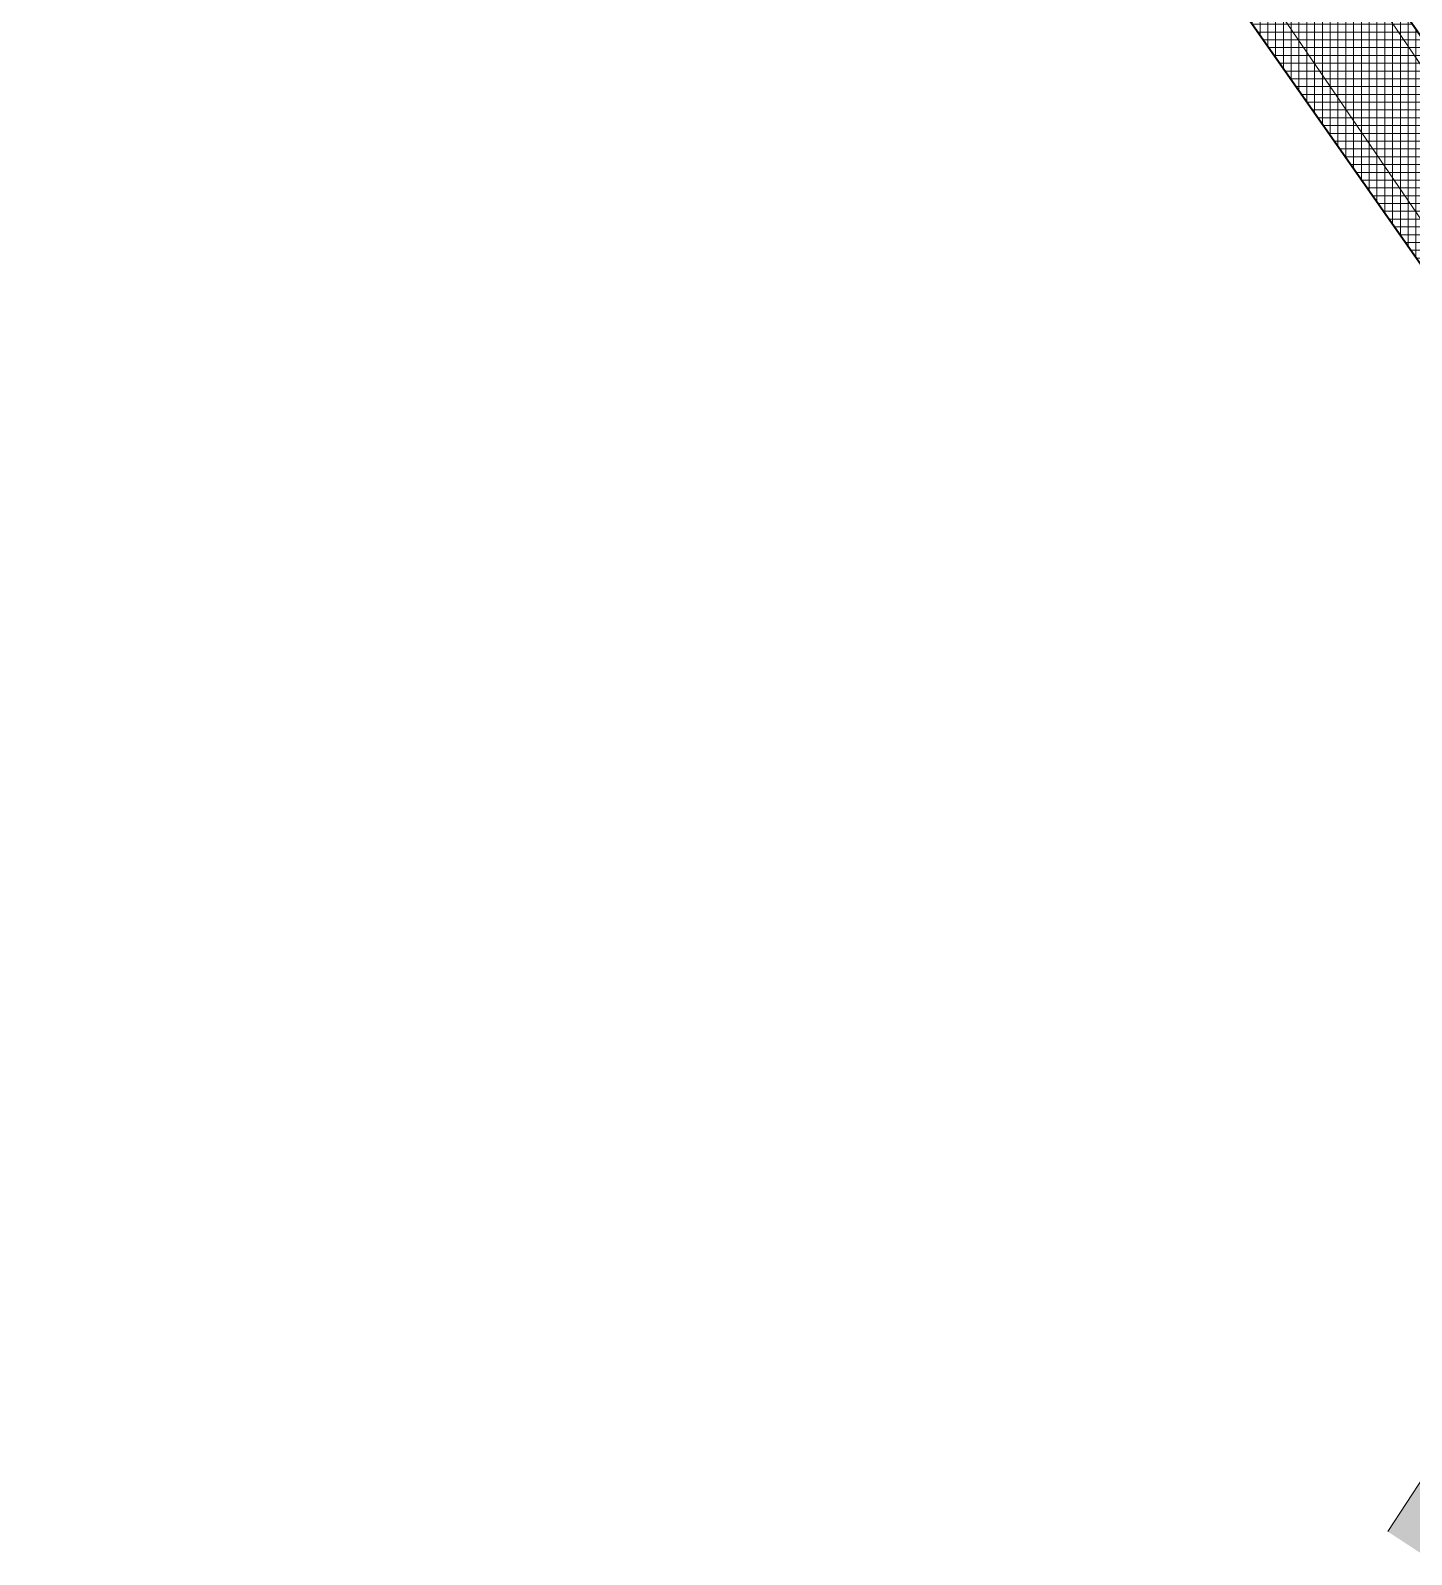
# Model space of a CAD drawing. Header units: inches. Extents: x 733725 to 1472938, y 4017711 to 8040520.
# Drawn here: x 734661.6 to 734980.4, y 4017732.6 to 4018084.6 of the extents above; entities that cross this region are included whole.
import ezdxf

# ---------------------------------------------------------------- set-up
doc = ezdxf.new("R2010")
doc.units = ezdxf.units.IN
doc.header["$MEASUREMENT"] = 0
for name, color, linetype, lineweight in [('H-ASPHALT', 252, 'Continuous', 13), ('H-MOJOOD-TEJARI', 11, 'Continuous', 15), ('LABE ASPHALT', 7, 'Continuous', 15), ('TAFKIKE KARBARI', 7, 'Continuous', 40), ('VAZE-MOJOOD-IN', 252, 'Continuous', 0)]:
    doc.layers.add(name, color=color, linetype=linetype, lineweight=lineweight)

msp = doc.modelspace()

# ---------------------------------------------------------------- hatches: boundary and pattern name
at = {"layer": 'H-ASPHALT'}
h = msp.add_hatch(color=256, dxfattribs=at)
edge = h.paths.add_edge_path()
edge.add_arc((735190.28, 4017902.02), 1, 13.7057, 90.9831, ccw=False)
edge.add_line((735191.25, 4017902.25), (735193.73, 4017892.12))
edge.add_line((735193.73, 4017892.12), (735202.47, 4017894.25))
edge.add_line((735202.47, 4017894.25), (735201.16, 4017899.63))
edge.add_line((735201.16, 4017899.63), (735196.2, 4017918.17))
edge.add_line((735196.2, 4017918.17), (735186.92, 4017920.03))
edge.add_arc((735185.95, 4017919.8), 1, -86.108, 13.7057, ccw=False)
edge.add_arc((735190.28, 4017856.17), 62.77, 93.892, 101.8758)
edge.add_arc((735177.25, 4017918.09), 0.5, 152.9199, 281.8758, ccw=False)
edge.add_line((735176.81, 4017918.32), (735161.17, 4017912.54))
edge.add_line((735161.17, 4017912.54), (735128.38, 4017889.03))
edge.add_line((735128.38, 4017889.03), (735127.6, 4017888.51))
edge.add_line((735127.6, 4017888.51), (735117.71, 4017881.99))
edge.add_arc((735121.18, 4017898.63), 17, 237.3911, 258.2102, ccw=False)
edge.add_line((735112.02, 4017884.31), (735114.2, 4017879.48))
edge.add_line((735114.2, 4017879.48), (735107.03, 4017873.77))
edge.add_line((735107.03, 4017873.77), (735106.4, 4017873.27))
edge.add_line((735106.4, 4017873.27), (735031.6, 4017819.63))
edge.add_arc((735054.9, 4017787.13), 40, 125.6418, 146.7733)
edge.add_line((735021.44, 4017809.04), (734974.87, 4017737.95))
edge.add_line((734974.87, 4017737.95), (734982.96, 4017732.64))
edge.add_line((734982.96, 4017732.64), (734998.96, 4017754.65))
edge.add_line((734998.96, 4017754.65), (735014.81, 4017778.84))
edge.add_arc((735016.48, 4017777.75), 2, 20.7493, 146.7733, ccw=False)
edge.add_line((735018.35, 4017778.45), (735039.83, 4017775.36))
edge.add_arc((735052.02, 4017791.21), 20, 125.6418, 232.4378, ccw=False)
edge.add_line((735040.37, 4017807.46), (735098.21, 4017848.94))
edge.add_line((735098.21, 4017848.94), (735134.17, 4017870.41))
edge.add_line((735134.17, 4017870.41), (735156.65, 4017886.54))
edge.add_arc((735171.22, 4017866.22), 25, 47.6354, 125.6418, ccw=False)
edge.add_line((735188.07, 4017884.69), (735192.11, 4017891.12))
edge.add_arc((735171.22, 4017866.22), 32.5, 50.0016, 86.3164)
edge.add_arc((735173.34, 4017899.15), 0.5, 111.4869, 266.3164, ccw=False)
edge.add_arc((735191.11, 4017854.02), 49, 90.9831, 111.4869, ccw=False)
at = {"layer": 'H-MOJOOD-TEJARI'}
h = msp.add_hatch(dxfattribs=at)
h.set_pattern_fill('_USER,_I', color=256, scale=1.8, style=2, double=1, pattern_type=0)
h.set_pattern_definition([(359.999999983, (-0.0012, 0.0002), (5e-10, 1.8), []), (89.999999983, (-0.0012, 0.0002), (-1.8, 5e-10), [])])
h.paths.add_polyline_path([(735009.22, 4018044.95), (734946.13, 4018135.42), (734922.14, 4018116.71), (734998.35, 4018007.99), (735027.7, 4017966.12), (735040.54, 4017947.16), (735052.33, 4017927.52), (735061.73, 4017909.67), (735071.55, 4017888.52), (735076.71, 4017890.66), (735078.14, 4017887.29), (735095.6, 4017894.78), (735094.14, 4017898.18), (735099.27, 4017900.4, 0.053737), (735055.38, 4017979.36)])

# ---------------------------------------------------------------- linework, layer by layer
at = {"layer": 'LABE ASPHALT'}
msp.add_lwpolyline([(734974.87, 4017737.95), (735021.44, 4017809.04)], dxfattribs=at)
at = {"layer": 'TAFKIKE KARBARI', "flags": 128}
msp.add_lwpolyline([(734946.13, 4018135.42), (734946.13, 4018135.42), (734922.14, 4018116.71), (734998.35, 4018007.99), (735027.7, 4017966.12), (735040.54, 4017947.16), (735052.33, 4017927.52), (735061.73, 4017909.67), (735071.55, 4017888.52), (735076.71, 4017890.66), (735078.14, 4017887.29), (735095.6, 4017894.78), (735094.14, 4017898.18), (735099.27, 4017900.4, 0.053737), (735055.38, 4017979.36), (735009.22, 4018044.95), (734946.13, 4018135.42)], format="xyb", close=True, dxfattribs=at)
at = {"layer": 'VAZE-MOJOOD-IN'}
msp.add_lwpolyline([(734925.25, 4018124.9), (735006.07, 4018006.5), (735022.54, 4018017.85), (734675.41, 4018527.97), (734661.63, 4018512.67), (734925.25, 4018124.9)], close=True, dxfattribs=at)

doc.saveas('drawing.dxf')
